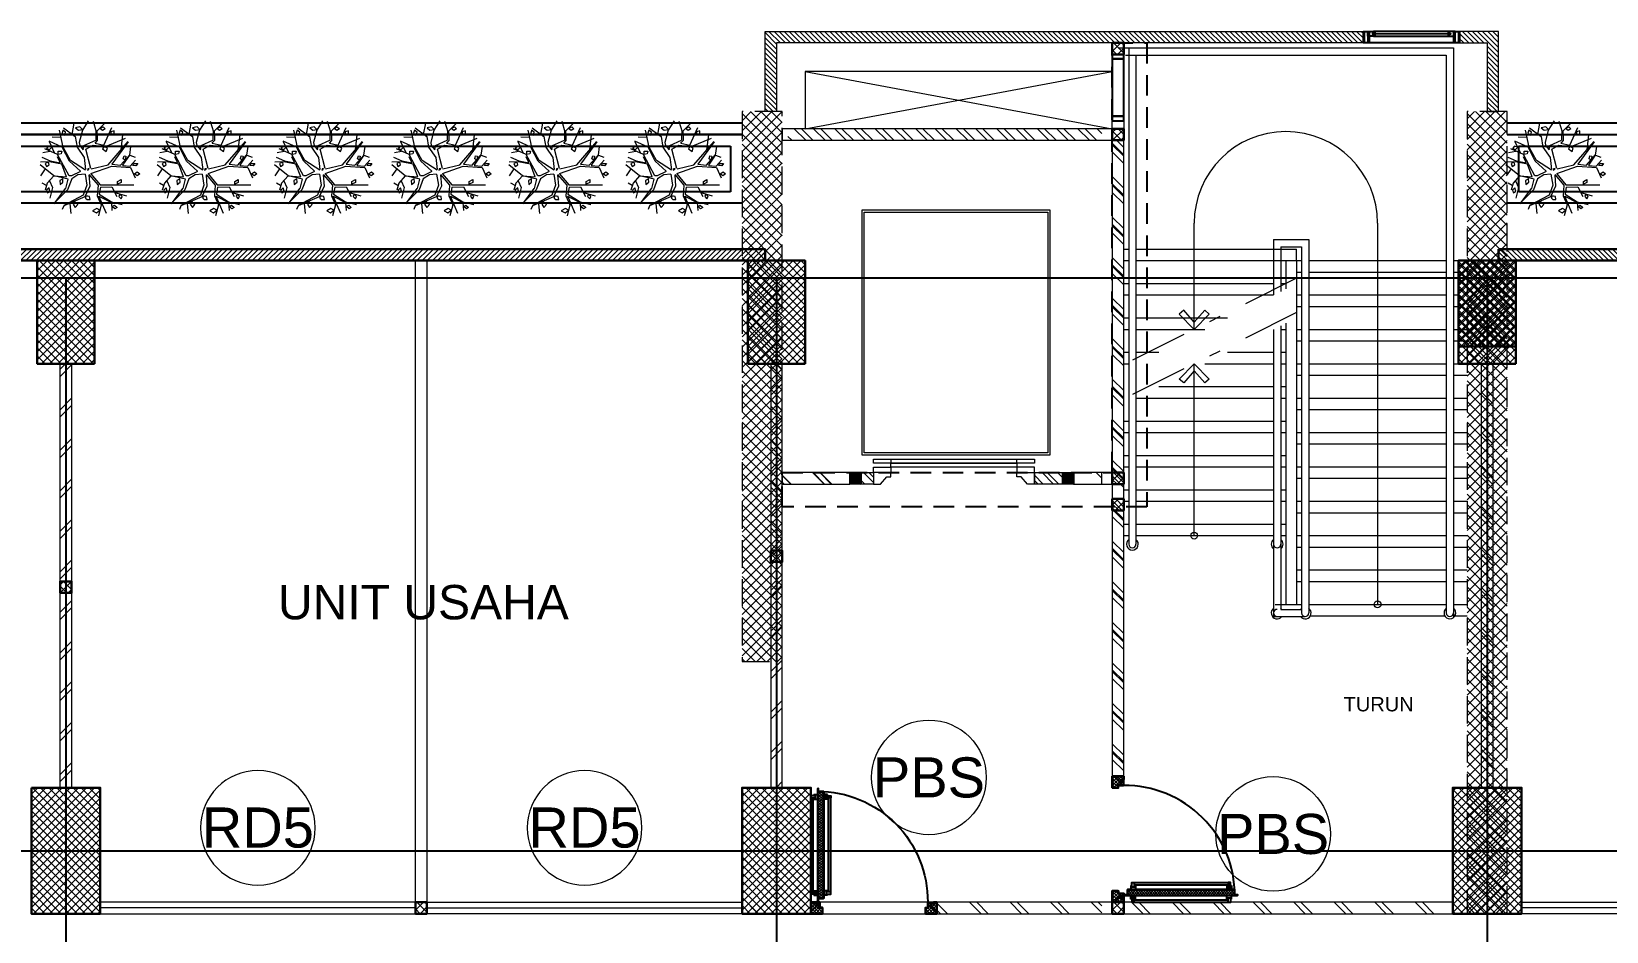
# Model space of a CAD drawing. Header units: millimetres. Extents: x -108 to 357, y -17 to 192.
# Drawn here: x 176.67 to 190.42, y 50.79 to 58.65 of the extents above; entities that cross this region are included whole.
import ezdxf
from ezdxf.enums import TextEntityAlignment as Align

# ---------------------------------------------------------------- set-up
doc = ezdxf.new("R2010")
doc.units = ezdxf.units.MM
doc.linetypes.add('ACAD_ISO02W100', pattern=[15, 12, -3])
doc.linetypes.add('DASHDOT', pattern=[1, 0.5, -0.25, 0, -0.25])
doc.layers.get('defpoints').update_dxf_attribs({"color": 1})
for name, color, linetype, lineweight in [('ars', 11, 'Continuous', 0), ('ars @ 1', 11, 'Continuous', 0), ('ARSIR', 31, 'Continuous', 5), ('ARSIR @ 1', 31, 'Continuous', 5), ('ARSIR KOLOM @ 1', 8, 'Continuous', 13), ('DINDING', 71, 'Continuous', 20), ('KACA', 151, 'Continuous', 5), ('KOL', 1, 'Continuous', 30), ('KOLOM', 4, 'Continuous', 9), ('lan', 7, 'Continuous', 15), ('LIFT', 15, 'Continuous', 15), ('NOT', 7, 'Continuous', 20), ('POHON', 62, 'Continuous', 5), ('Stair', 7, 'Continuous', 15), ('tem', 5, 'Continuous', 20)]:
    doc.layers.add(name, color=color, linetype=linetype, lineweight=lineweight)
doc.layers.add('as', color=1, linetype='Continuous', plot=False)
for name, color, linetype in [('HID', 1, 'Continuous'), ('Kusen', 30, 'Continuous'), ('STL', 6, 'Continuous')]:
    doc.layers.add(name, color=color, linetype=linetype)
doc.styles.add('ATTR', font='romans.shx', dxfattribs={"width": 0.8, "height": 0.56})
doc.styles.add('RM25', font='arial.ttf')
doc.styles.add('S', font='simplex', dxfattribs={"width": 0.75})
doc.styles.get("Standard").update_dxf_attribs({"font": 'arial.ttf'})
pattern_1 = [(45, (0.09994, 0.1431), (-0.1767767, 0.1767767), []), (45, (0.16244, 0.1431), (-0.1767767, 0.1767767), [])]
pattern_2 = [(135, (-1551.5438, -399.66545), (0.176776695, 0.176776695), []), (135, (-1551.6063, -399.66545), (0.176776695, 0.176776695), [])]
pattern_3 = [(225, (1.1, 1e-06), (-0.014142, 0.014142), []), (135, (1.1, 1e-06), (0.014142, 0.014142), [])]
pattern_4 = [(315, (-2e-13, 1e-06), (0.014142, 0.014142), []), (45, (-2e-13, 1e-06), (-0.014142, 0.014142), [])]
pattern_5 = [(135, (-1551.5438, -400.98546), (0.176776695, 0.176776695), []), (135, (-1551.6063, -400.98546), (0.176776695, 0.176776695), [])]
pattern_6 = [(315, (31.11715, 0.26773), (-0.022097087, -0.022097087), [])]

# ---------------------------------------------------------------- blocks, each defined once
blk = doc.blocks.new('NAV')
blk.add_circle((0, -0.4), 0.4)
at = {"style": 'S', "width": 0.75, "flags": 4}
blk.add_attdef('AV', text='', height=0.3, dxfattribs=at).set_placement((0, -0.4), align=Align.MIDDLE)
blk = doc.blocks.new('K 10.10')
at = {"layer": 'ars'}
h = blk.add_hatch(dxfattribs=at)
h.set_pattern_fill('_USER', color=256, scale=0.05, angle=45, double=1, pattern_type=0)
h.set_pattern_definition([(45, (0, 0), (-0.035355339, 0.035355339), []), (135, (0, 0), (-0.035355339, -0.035355339), [])])
h.paths.add_polyline_path([(1560.538, 1380.407), (1560.638, 1380.407), (1560.638, 1380.507), (1560.538, 1380.507)])
at = {"layer": 'KOL'}
blk.add_lwpolyline([(1560.538, 1380.407), (1560.638, 1380.407), (1560.638, 1380.507), (1560.538, 1380.507)], close=True, dxfattribs=at)
blk = doc.blocks.new('k1')
at = {"layer": 'ars'}
h = blk.add_hatch(dxfattribs=at)
h.set_pattern_fill('_USER', color=256, scale=0.05, angle=45, double=1, pattern_type=0)
h.set_pattern_definition([(45, (0, -5), (-0.03535534, 0.03535534), []), (135, (0, -5), (-0.03535534, -0.03535534), [])])
h.paths.add_polyline_path([(-0.3, -0.55), (0.3, -0.55), (0.3, 0.55), (-0.3, 0.55)])
at = {"layer": 'KOL'}
blk.add_lwpolyline([(-0.3, -0.55), (0.3, -0.55), (0.3, 0.55), (-0.3, 0.55)], close=True, dxfattribs=at)
blk = doc.blocks.new('k3')
at = {"layer": 'ars'}
h = blk.add_hatch(dxfattribs=at)
h.set_pattern_fill('_USER', color=256, scale=0.05, angle=45, double=1, pattern_type=0)
h.set_pattern_definition([(45, (0, -5.05), (-0.03535534, 0.03535534), []), (135, (0, -5.05), (-0.03535534, -0.03535534), [])])
h.paths.add_polyline_path([(-0.25, -0.45), (0.25, -0.45), (0.25, 0.45), (-0.25, 0.45)])
at = {"layer": 'KOL'}
blk.add_lwpolyline([(-0.25, -0.45), (0.25, -0.45), (0.25, 0.45), (-0.25, 0.45)], close=True, dxfattribs=at)
blk = doc.blocks.new('bola-3')
at = {"layer": 'POHON'}
for p, q in [((-0.045, 2.245), (-0.318, 1.803)), ((0.177, 2.226), (0.328, 1.732)), ((-1.308, 1.468), (-1.721, 1.485)), ((-1.212, 1.009), (-1.377, 1.803)), ((-1.198, 1.908), (-0.648, 1.503)), ((-0.799, 1.609), (-0.703, 2.138)), ((-0.648, 1.503), (-0.566, 1.009)), ((-0.318, 1.803), (-0.469, 1.238)), ((0.315, 1.344), (0.328, 1.767)), ((0.356, 1.785), (0.37, 1.327)), ((0.387, 1.789), (0.731, 2.125)), ((0.686, 1.115), (1.057, 1.926)), ((1.553, 1.591), (1.47, 0.886)), ((-1.831, 0.815), (-2.161, 0.745)), ((-1.473, 0.674), (-2.065, 0.939)), ((-1.253, 1.009), (-1.872, 1.291)), ((-1.872, 1.274), (-1.625, 0.762)), ((-0.923, 0.357), (-1.253, 1.009)), ((-0.868, 0.392), (-1.212, 1.009)), ((-0.566, 1.009), (-0.236, 0.533)), ((-0.469, 1.238), (-0.442, 1.097)), ((-0.442, 1.097), (-0.277, 0.886)), ((-0.277, 0.886), (-0.249, 1.097)), ((-0.249, 1.097), (0.301, 1.344)), ((-0.153, 0.921), (0.177, 1.115)), ((0.081, 0.022), (-0.153, 0.921)), ((0.177, 1.115), (0.755, 1.044)), ((0.37, 1.327), (0.26, 1.203)), ((0.273, 1.203), (0.686, 1.115)), ((0.755, 1.044), (1.69, 1.432)), ((0.879, 0.198), (1.814, 1.274)), ((1.814, 1.256), (1.057, 0.216)), ((1.883, 0.639), (1.938, 1.044)), ((-1.652, -0.313), (-2.285, 0.198)), ((-1.845, 0.339), (-2.271, 0.322)), ((-2.051, 0.004), (-2.271, -0.313)), ((-2.202, 0.551), (-1.817, 0.374)), ((-1.281, 0.216), (-1.845, 0.339)), ((-1.817, 0.374), (-1.35, 0.286)), ((-0.937, -0.313), (-1.473, 0.674)), ((-1.363, 0.339), (-1.473, 0.568)), ((-1.35, 0.286), (-1.363, 0.339)), ((-1.061, -0.366), (-1.281, 0.216)), ((-0.414, -0.102), (-0.923, 0.357)), ((-0.167, -0.049), (-0.868, 0.392)), ((-0.236, 0.533), (-0.167, -0.031)), ((0.081, -0.207), (1.044, 0.128)), ((0.095, 0.004), (0.879, 0.198)), ((1.044, 0.128), (1.924, 0.075)), ((1.057, 0.216), (1.456, 0.18)), ((1.456, 0.18), (1.869, 0.639)), ((1.869, 0.639), (1.553, 0.18)), ((1.553, 0.163), (1.91, 0.128)), ((1.883, 0.639), (2.13, 0.551)), ((1.91, 0.128), (2.158, 0.41)), ((1.924, 0.075), (2.144, -0.419)), ((-1.996, -0.772), (-2.189, -0.666)), ((-1.955, -0.666), (-2.051, -0.983)), ((-1.652, -0.313), (-1.955, -0.666)), ((-1.845, -0.56), (-1.707, -0.86)), ((-0.978, -0.472), (-1.652, -0.313)), ((-1.639, -0.313), (-1.061, -0.366)), ((-1.088, -0.913), (-0.978, -0.472)), ((-0.813, -0.454), (-1.006, -0.966)), ((-0.827, -0.313), (-0.937, -0.313)), ((-0.414, -0.119), (-0.827, -0.313)), ((-0.524, -0.278), (-0.813, -0.454)), ((-0.194, -0.243), (-0.524, -0.278)), ((-0.194, -0.243), (-0.112, -0.754)), ((-0.015, -0.26), (0.411, -0.754)), ((-0.015, -0.278), (0.026, -0.807)), ((0.081, -0.225), (0.507, -0.736)), ((-1.707, -0.86), (-1.831, -1.354)), ((-1.625, -1.618), (-1.102, -0.913)), ((-1.006, -0.966), (-1.625, -1.6)), ((-0.277, -1.213), (-1.185, -1.706)), ((-0.208, -1.301), (-1.185, -1.724)), ((-0.112, -0.754), (-0.277, -1.213)), ((0.026, -0.807), (-0.208, -1.301)), ((0.411, -0.754), (0.37, -1.248)), ((0.37, -1.248), (0.562, -1.671)), ((0.438, -1.248), (0.782, -2.059)), ((0.452, -1.265), (1.03, -1.565)), ((0.521, -0.842), (0.466, -1.177)), ((0.466, -1.177), (1.03, -1.53)), ((0.507, -0.736), (2.075, -0.736)), ((0.521, -0.842), (1.057, -0.825)), ((1.057, -0.825), (1.291, -1.283)), ((1.195, -1.089), (1.731, -1.248)), ((-1.185, -1.724), (-1.253, -1.883)), ((-0.896, -1.618), (-0.854, -2.077)), ((0.562, -1.671), (0.425, -2.182)), ((1.03, -1.53), (1.539, -1.653)), ((1.03, -1.565), (1.057, -1.936))]:
    blk.add_line(p, q, dxfattribs=at)
for points in [[(-1.226, 1.803), (-1.267, 1.662), (-1.143, 1.573), (-1.102, 1.715)], [(-0.435, 1.966), (-0.641, 1.913), (-0.504, 1.807), (-0.311, 1.842)], [(0.49, 1.882), (0.641, 1.953), (0.738, 1.864), (0.614, 1.794)], [(1.155, 1.778), (1.001, 1.734), (1.001, 1.602), (1.155, 1.624)], [(-1.735, 1.009), (-1.886, 1.062), (-1.982, 0.956), (-1.845, 0.903)], [(-1.441, 0.676), (-1.441, 0.831), (-1.269, 0.831), (-1.303, 0.698)], [(0.691, 1.051), (0.622, 0.941), (0.794, 0.809), (0.846, 0.963)], [(-1.9, 0.322), (-2.051, 0.251), (-1.996, 0.11), (-1.872, 0.198)], [(-0.002, 0.022), (-0.07, 0.004), (-0.084, -0.049), (-0.029, -0.031)], [(1.671, 0.412), (1.585, 0.478), (1.62, 0.61), (1.706, 0.588)], [(2.034, 0.163), (2.075, 0.251), (2.254, 0.251), (2.171, 0.145)], [(-1.236, -0.454), (-1.374, -0.543), (-1.36, -0.719), (-1.222, -0.613)], [(1.319, -0.706), (1.319, -0.582), (1.484, -0.494), (1.484, -0.635)], [(2.099, -0.225), (2.237, -0.137), (2.347, -0.225), (2.223, -0.313)], [(-1.872, -0.878), (-1.982, -0.983), (-1.941, -1.107), (-1.831, -1.036)], [(-0.167, -1.261), (-0.167, -1.367), (-0.098, -1.42), (0.04, -1.42), (0.012, -1.279), (-0.07, -1.261)], [(1.43, -1.175), (1.379, -1.285), (1.482, -1.396), (1.534, -1.285)], [(-0.667, -1.528), (-0.753, -1.638), (-0.65, -1.792), (-0.53, -1.66)], [(0.485, -1.924), (0.347, -1.836), (0.158, -1.947), (0.33, -2.035)], [(1.069, -1.748), (1.173, -1.682), (1.293, -1.792), (1.19, -1.858)]]:
    blk.add_lwpolyline(points, close=True, dxfattribs=at)
at = {"layer": 'POHON', "style": 'ATTR', "width": 0.8, "flags": 9}
blk.add_attdef('ESTCODE', (-0.07, 0.004), '', height=0.00000926, dxfattribs=at)
blk = doc.blocks.new('T. J2')
at = {"layer": 'KACA', "color": 141}
blk.add_lwpolyline([(-0.379, 0.077), (0.291, 0.077), (0.291, 0.082), (-0.379, 0.082)], close=True, dxfattribs=at)
at = {"layer": 'Kusen'}
for p, q in [((-0.419, 0), (0.331, 0)), ((-0.369, 0.1), (0.281, 0.1)), ((0.281, 0.06), (-0.369, 0.06))]:
    blk.add_line(p, q, dxfattribs=at)
for points in [[(-0.459, 0), (-0.419, 0), (-0.419, 0.1), (-0.459, 0.1)], [(0.331, 0), (0.371, 0), (0.371, 0.1), (0.331, 0.1)]]:
    blk.add_lwpolyline(points, close=True, dxfattribs=at)
for points in [[(-0.369, 0.077), (-0.369, 0.06), (-0.419, 0.06), (-0.419, 0.1), (-0.369, 0.1), (-0.369, 0.082), (-0.379, 0.082), (-0.379, 0.077), (-0.369, 0.077)], [(0.281, 0.077), (0.281, 0.06), (0.331, 0.06), (0.331, 0.1), (0.281, 0.1), (0.281, 0.082), (0.291, 0.082), (0.291, 0.077), (0.281, 0.077)]]:
    blk.add_lwpolyline(points, dxfattribs=at)
blk = doc.blocks.new('P.SHAFT')
for points in [[(-0.05, 0.54), (-0.05, 0.58), (0.05, 0.58), (0.05, 0.54)], [(-0.05, 0.04), (-0.05, 0.54), (0.05, 0.54), (0.05, 0.04)], [(-0.05, 0), (-0.05, 0.04), (0.05, 0.04), (0.05, 0)]]:
    blk.add_lwpolyline(points, close=True)
blk = doc.blocks.new('KLOPRAK-10')
at = {"layer": 'ARSIR KOLOM @ 1'}
blk.add_hatch(color=256, dxfattribs=at).paths.add_polyline_path([(390.015, -20.575), (390.115, -20.575), (390.115, -20.475), (390.015, -20.475)])
at = {"layer": 'as'}
blk.add_line((390.115, -20.475), (390.015, -20.575), dxfattribs=at)
blk.add_lwpolyline([(390.015, -20.475), (390.115, -20.575)], dxfattribs=at)
at = {"layer": 'KOLOM'}
blk.add_lwpolyline([(390.015, -20.575), (390.115, -20.575), (390.115, -20.475), (390.015, -20.475)], close=True, dxfattribs=at)
blk = doc.blocks.new('D-P90')
at = {"layer": 'ars'}
h = blk.add_hatch(dxfattribs=at)
h.set_pattern_fill('ANSI37', color=256, scale=0.005, angle=-90, style=0)
h.set_pattern_definition([(45, (-1350.94906, -1248.591899), (0.01122532015, -0.01122532015), []), (315, (-1350.94906, -1248.591899), (-0.01122532015, -0.01122532015), [])])
h.paths.add_polyline_path([(0.009, -0.183, -0.414214), (0.01, -0.184), (0.01, -1.116, -0.414214), (0.009, -1.117), (-0.034, -1.117, 0.414214), (-0.037, -1.12), (-0.037, -1.142, -1), (-0.038, -1.142), (-0.038, -0.158, -1), (-0.037, -0.158), (-0.037, -0.181, 0.414214), (-0.034, -0.183)])
at = {"layer": 'as'}
for p, q in [((-0.04, -0.158), (-0.046, -0.158)), ((-0.042, -0.161), (-0.042, -0.155))]:
    blk.add_line(p, q, dxfattribs=at)
at = {"layer": 'HID'}
for p, q in [((-0.044, -0.125), (-0.092, -0.077)), ((-0.042, -0.123), (-0.091, -0.075)), ((-0.066, -0.147), (-0.023, -0.104)), ((-0.063, -0.147), (-0.023, -0.107)), ((0.966, -0.147), (0.923, -0.104)), ((0.963, -0.147), (0.923, -0.107)), ((0.942, -0.123), (0.991, -0.075)), ((0.944, -0.125), (0.992, -0.077))]:
    blk.add_line(p, q, dxfattribs=at)
for points in [[(-0.044, -0.125), (-0.044, -0.125), (-0.042, -0.123), (-0.042, -0.123)], [(0.944, -0.125), (0.944, -0.125), (0.942, -0.123), (0.942, -0.123)]]:
    blk.add_lwpolyline(points, dxfattribs=at)
at = {"layer": 'KOL'}
blk.add_line((0.97, -0.13), (0.97, -0.15), dxfattribs=at)
at = {"layer": 'Kusen', "ltscale": 2}
for p, q in [((-0.099, -0.221), (-0.099, -1.06)), ((-0.079, -0.241), (-0.079, -1.06)), ((-0.074, -0.211), (-0.04, -0.211)), ((-0.074, -0.221), (-0.074, -0.211)), ((-0.074, -0.251), (-0.074, -0.241)), ((-0.074, -0.251), (-0.04, -0.251)), ((-0.061, -0.251), (-0.061, -0.211)), ((-0.04, -0.251), (-0.04, -0.211)), ((0.046, -0.211), (0.012, -0.211)), ((0.012, -0.251), (0.012, -0.211)), ((0.046, -0.251), (0.012, -0.251)), ((0.033, -0.251), (0.033, -0.211)), ((0.046, -0.221), (0.046, -0.211)), ((0.046, -0.251), (0.046, -0.241)), ((0.053, -0.241), (0.053, -1.06)), ((0.073, -0.221), (0.073, -1.06)), ((-0.074, -1.05), (-0.04, -1.05)), ((-0.074, -1.05), (-0.074, -1.06)), ((-0.074, -1.08), (-0.074, -1.09)), ((-0.074, -1.09), (-0.04, -1.09)), ((-0.061, -1.05), (-0.061, -1.09)), ((-0.04, -1.05), (-0.04, -1.09)), ((0.046, -1.05), (0.012, -1.05)), ((0.012, -1.05), (0.012, -1.09)), ((0.046, -1.09), (0.012, -1.09)), ((0.033, -1.05), (0.033, -1.09)), ((0.046, -1.05), (0.046, -1.06)), ((0.046, -1.08), (0.046, -1.09))]:
    blk.add_line(p, q, dxfattribs=at)
at = {"layer": 'Kusen'}
for p, q in [((-0.042, -0.155), (-0.038, -0.156)), ((-0.042, -0.157), (-0.038, -0.158))]:
    blk.add_line(p, q, dxfattribs=at)
at = {"layer": 'Kusen', "ltscale": 2}
for points in [[(-0.099, -0.241), (-0.061, -0.241), (-0.061, -0.221), (-0.099, -0.221), (-0.099, -0.241)], [(0.073, -0.241), (0.033, -0.241), (0.033, -0.221), (0.073, -0.221), (0.073, -0.241)], [(-0.101, -1.06), (-0.061, -1.06), (-0.061, -1.08), (-0.101, -1.08), (-0.101, -1.06)], [(0.073, -1.06), (0.033, -1.06), (0.033, -1.08), (0.073, -1.08), (0.073, -1.06)]]:
    blk.add_lwpolyline(points, dxfattribs=at)
at = {"layer": 'Kusen'}
blk.add_circle((-0.042, -0.158), 0.001, dxfattribs=at)
for radius, start, end in [(0.0025, 75.7804, 11.3851), (0.961, 270, 0.4597)]:
    blk.add_arc((-0.042, -0.158), radius, start, end, dxfattribs=at)
at = {"layer": 'STL'}
for p, q in [((-0.038, -0.158), (-0.038, -1.142)), ((-0.037, -0.181), (-0.037, -0.158)), ((-0.034, -0.183), (0.009, -0.183)), ((0.01, -0.184), (0.01, -1.116)), ((-0.037, -1.12), (-0.037, -1.142)), ((-0.034, -1.117), (0.009, -1.117))]:
    blk.add_line(p, q, dxfattribs=at)
for points in [[(0, -0.1), (0, -0.103), (-0.019, -0.103, 0.414214), (-0.02, -0.105), (-0.02, -0.148, -0.414214), (-0.022, -0.15), (-0.068, -0.15, -0.414214), (-0.07, -0.148), (-0.07, -0.13), (-0.067, -0.13), (-0.067, -0.146, 0.414214), (-0.065, -0.147), (-0.024, -0.147, 0.414214), (-0.023, -0.146), (-0.023, -0.102, -0.414214), (-0.021, -0.1)], [(0.9, -0.1), (0.9, -0.103), (0.919, -0.103, -0.414214), (0.92, -0.105), (0.92, -0.148, 0.414214), (0.922, -0.15), (0.968, -0.15, 0.414214), (0.97, -0.148), (0.97, -0.13), (0.967, -0.13), (0.967, -0.146, -0.414214), (0.966, -0.147), (0.925, -0.147, -0.414214), (0.923, -0.146), (0.923, -0.102, 0.414214), (0.921, -0.1)]]:
    blk.add_lwpolyline(points, format="xyb", close=True, dxfattribs=at)
blk.add_lwpolyline([(0.009, -0.182), (-0.034, -0.182, -0.414214), (-0.035, -0.181), (-0.035, -0.158, 1), (-0.04, -0.158), (-0.04, -1.142, 1), (-0.035, -1.142), (-0.035, -1.12, -0.414214), (-0.034, -1.119), (0.009, -1.119, 0.414214), (0.012, -1.116), (0.012, -0.184)], format="xyb", dxfattribs=at)
for centre, radius, start, end in [((-0.038, -0.158), 0.00075, 0, 180), ((-0.034, -0.181), 0.0025, 180, 270), ((0.009, -0.184), 0.0025, 360, 90), ((0.009, -0.184), 0.001, 360, 90), ((-0.038, -1.142), 0.00075, 180, 0), ((-0.034, -1.12), 0.0025, 90, 180), ((0.009, -1.116), 0.001, 270, 0)]:
    blk.add_arc(centre, radius, start, end, dxfattribs=at)
blk = doc.blocks.new('PINTU DARURAT')
at = {"layer": 'ARSIR'}
h = blk.add_hatch(dxfattribs=at)
h.set_pattern_fill('_USER', color=256, scale=0.02, angle=315, style=0, double=1, pattern_type=0)
h.set_pattern_definition(pattern_4)
edge = h.paths.add_edge_path()
edge.add_line((0, 0), (0.1, 0))
edge.add_line((0.1, 0), (0.1, 0.05))
edge.add_line((0.1, 0.05), (0.077, 0.05))
edge.add_line((0.077, 0.05), (0.077, 0.096))
edge.add_arc((0.076, 0.096), 0.0015, 360, 450)
edge.add_line((0.075, 0.097), (0.035, 0.097))
edge.add_arc((0.035, 0.096), 0.0015, 90, 180)
edge.add_line((0.033, 0.096), (0.033, 0.08))
edge.add_line((0.033, 0.08), (0.03, 0.08))
edge.add_line((0.03, 0.08), (0.03, 0.1))
edge.add_line((0.03, 0.1), (0, 0.1))
edge.add_line((0, 0.1), (0, 0))
h = blk.add_hatch(dxfattribs=at)
h.set_pattern_fill('_USER', color=256, scale=0.02, angle=315, style=0, double=1, pattern_type=0)
h.set_pattern_definition(pattern_4)
edge = h.paths.add_edge_path()
edge.add_line((0, 0), (0.1, 0))
edge.add_line((0.1, 0), (0.1, 0.05))
edge.add_line((0.1, 0.05), (0.077, 0.05))
edge.add_line((0.077, 0.05), (0.077, 0.096))
edge.add_arc((0.076, 0.096), 0.0015, 360, 450)
edge.add_line((0.075, 0.097), (0.035, 0.097))
edge.add_arc((0.035, 0.096), 0.0015, 90, 180)
edge.add_line((0.033, 0.096), (0.033, 0.08))
edge.add_line((0.033, 0.08), (0.03, 0.08))
edge.add_line((0.03, 0.08), (0.03, 0.1))
edge.add_line((0.03, 0.1), (0, 0.1))
edge.add_line((0, 0.1), (0, 0))
h = blk.add_hatch(dxfattribs=at)
h.set_pattern_fill('_USER', color=256, scale=0.02, angle=315, style=0, double=1, pattern_type=0)
h.set_pattern_definition(pattern_3)
edge = h.paths.add_edge_path()
edge.add_line((1.1, 0), (1, 0))
edge.add_line((1, 0), (1, 0.05))
edge.add_line((1, 0.05), (1.023, 0.05))
edge.add_line((1.023, 0.05), (1.023, 0.096))
edge.add_arc((1.024, 0.096), 0.0015, -630, -540, ccw=False)
edge.add_line((1.024, 0.097), (1.065, 0.097))
edge.add_arc((1.065, 0.096), 0.0015, -360, -270, ccw=False)
edge.add_line((1.067, 0.096), (1.067, 0.08))
edge.add_line((1.067, 0.08), (1.07, 0.08))
edge.add_line((1.07, 0.08), (1.07, 0.1))
edge.add_line((1.07, 0.1), (1.1, 0.1))
edge.add_line((1.1, 0.1), (1.1, 0))
h = blk.add_hatch(dxfattribs=at)
h.set_pattern_fill('_USER', color=256, scale=0.02, angle=315, style=0, double=1, pattern_type=0)
h.set_pattern_definition(pattern_3)
edge = h.paths.add_edge_path()
edge.add_line((1.1, 0), (1, 0))
edge.add_line((1, 0), (1, 0.05))
edge.add_line((1, 0.05), (1.023, 0.05))
edge.add_line((1.023, 0.05), (1.023, 0.096))
edge.add_arc((1.024, 0.096), 0.0015, -630, -540, ccw=False)
edge.add_line((1.024, 0.097), (1.065, 0.097))
edge.add_arc((1.065, 0.096), 0.0015, -360, -270, ccw=False)
edge.add_line((1.067, 0.096), (1.067, 0.08))
edge.add_line((1.067, 0.08), (1.07, 0.08))
edge.add_line((1.07, 0.08), (1.07, 0.1))
edge.add_line((1.07, 0.1), (1.1, 0.1))
edge.add_line((1.1, 0.1), (1.1, 0))
at = {"layer": 'KOL'}
blk.add_line((1.1, 0.1), (1.1, 0), dxfattribs=at)
blk.add_line((1.1, 0.1), (1.1, 0), dxfattribs=at)
blk.add_line((1.1, 0.1), (1.1, 0), dxfattribs=at)
blk.add_line((1.1, 0.1), (1.1, 0), dxfattribs=at)
for points in [[(0, 0), (0.1, 0), (0.1, 0.05), (0.077, 0.05), (0.077, 0.096, 0.414214), (0.075, 0.097), (0.035, 0.097, 0.414214), (0.033, 0.096), (0.033, 0.08), (0.03, 0.08), (0.03, 0.1), (0, 0.1)], [(0, 0), (0.1, 0), (0.1, 0.05), (0.077, 0.05), (0.077, 0.096, 0.414214), (0.075, 0.097), (0.035, 0.097, 0.414214), (0.033, 0.096), (0.033, 0.08), (0.03, 0.08), (0.03, 0.1), (0, 0.1)], [(1.1, 0), (1, 0), (1, 0.05), (1.023, 0.05), (1.023, 0.096, -0.414214), (1.024, 0.097), (1.065, 0.097, -0.414214), (1.067, 0.096), (1.067, 0.08), (1.07, 0.08), (1.07, 0.1), (1.1, 0.1)], [(1.1, 0), (1, 0), (1, 0.05), (1.023, 0.05), (1.023, 0.096, -0.414214), (1.024, 0.097), (1.065, 0.097, -0.414214), (1.067, 0.096), (1.067, 0.08), (1.07, 0.08), (1.07, 0.1), (1.1, 0.1)]]:
    blk.add_lwpolyline(points, format="xyb", close=True, dxfattribs=at)
at = {"layer": 'Kusen', "xscale": -1, "rotation": 180}
blk.add_blockref('D-P90', (0.1, -0.05), dxfattribs=at)
blk = doc.blocks.new("k3'")
at = {"layer": 'ars'}
h = blk.add_hatch(dxfattribs=at)
h.set_pattern_fill('_USER', color=256, scale=0.05, angle=45, double=1, pattern_type=0)
h.set_pattern_definition([(45, (0, -4.975), (-0.03535534, 0.03535534), []), (135, (0, -4.975), (-0.03535534, -0.03535534), [])])
h.paths.add_polyline_path([(-0.25, -0.375), (0.25, -0.375), (0.25, 0.375), (-0.25, 0.375)])
at = {"layer": 'KOL'}
blk.add_lwpolyline([(-0.25, -0.375), (0.25, -0.375), (0.25, 0.375), (-0.25, 0.375)], close=True, dxfattribs=at)
blk = doc.blocks.new('A-2')
at = {"layer": 'ars'}
h = blk.add_hatch(dxfattribs=at)
h.set_pattern_fill('ANSI31', color=256, scale=0.25, style=0)
h.set_pattern_definition([(315, (25.067153, 0.26773), (-0.022097087, -0.022097087), [])])
h.paths.add_polyline_path([(25.167, 58.568), (25.067, 58.568), (25.067, 59.268), (30.287, 59.268), (30.287, 59.168), (25.167, 59.168)])
h = blk.add_hatch(dxfattribs=at)
h.set_pattern_fill('ANSI31', color=256, scale=0.25, style=0)
h.set_pattern_definition(pattern_6)
h.paths.add_polyline_path([(31.467, 58.568), (31.367, 58.568), (31.367, 59.168), (31.117, 59.168), (31.117, 59.268), (31.467, 59.268)])
h = blk.add_hatch(dxfattribs=at)
h.set_pattern_fill('ANSI31', color=256, scale=0.25, style=0)
h.set_pattern_definition(pattern_6)
edge = h.paths.add_edge_path()
edge.add_line((31.467, 58.568), (31.467, 59.268))
edge.add_line((31.467, 59.268), (31.117, 59.268))
edge.add_line((31.117, 59.268), (31.117, 59.168))
edge.add_line((31.117, 59.168), (31.367, 59.168))
edge.add_line((31.367, 59.168), (31.367, 58.568))
edge.add_line((31.367, 58.568), (31.467, 58.568))
h = blk.add_hatch(dxfattribs=at)
h.set_pattern_fill('ANSI37', color=256, scale=0.02, style=0)
h.set_pattern_definition([(135, (25.16715, 51.56773), (0.0449013, 0.0449013), []), (45, (25.16715, 51.56773), (0.0449013, -0.0449013), [])])
h.paths.add_polyline_path([(25.217, 53.768), (24.867, 53.768), (24.867, 58.568), (25.217, 58.568)])
h = blk.add_hatch(dxfattribs=at)
h.set_pattern_fill('ANSI37', color=256, scale=0.02, style=0)
h.set_pattern_definition([(135, (-237.024755, -138.62618), (0.044901281, 0.044901281), []), (45, (-237.024755, -138.62618), (0.044901281, -0.044901281), [])])
h.paths.add_polyline_path([(31.192, 51.568), (31.542, 51.568), (31.542, 58.568), (31.192, 58.568)])
h = blk.add_hatch(dxfattribs=at)
h.set_pattern_fill('ANSI31', color=256, scale=0.01, angle=180, style=0)
h.set_pattern_definition([(225, (0.099944, 0.143103), (0.02245064, -0.02245064), [])])
h.paths.add_polyline_path([(25.067, 57.268), (-24.333, 57.268), (-24.333, 57.368), (25.067, 57.368)])
h = blk.add_hatch(dxfattribs=at)
h.set_pattern_fill('ANSI31', color=256, scale=0.25, angle=180, style=0)
h.set_pattern_definition([(315, (37.91715, 51.56774), (-0.02209709, -0.02209709), [])])
h.paths.add_polyline_path([(31.467, 57.368), (37.817, 57.368), (37.917, 57.368), (37.917, 51.568), (37.817, 51.568), (37.817, 57.268), (31.467, 57.268)])
h = blk.add_hatch(dxfattribs=at)
h.set_pattern_fill('TEMBOK', color=256, scale=0.25)
h.set_pattern_definition([(135, (25.16715, -0.15227), (0.1767767, 0.1767767), []), (135, (25.10465, -0.15227), (0.1767767, 0.1767767), [])])
h.paths.add_polyline_path([(25.117, 54.738), (25.217, 54.738), (25.217, 56.518), (25.117, 56.518)])
h = blk.add_hatch(dxfattribs=at)
h.set_pattern_fill('TEMBOK', color=256, scale=0.25)
h.set_pattern_definition(pattern_1)
h.paths.add_polyline_path([(18.917, 56.368), (19.017, 56.368), (19.017, 54.468), (18.917, 54.468)])
h = blk.add_hatch(dxfattribs=at)
h.set_pattern_fill('TEMBOK', color=256, scale=0.25)
h.set_pattern_definition([(135, (30.95573, 1.62773), (0.1767767, 0.1767767), []), (135, (30.89323, 1.62773), (0.1767767, 0.1767767), [])])
h.paths.add_polyline_path([(25.806, 55.318), (25.217, 55.318), (25.217, 55.418), (25.806, 55.418)])
h = blk.add_hatch(dxfattribs=at)
h.set_pattern_fill('TEMBOK', color=256, scale=0.25)
h.set_pattern_definition(pattern_1)
h.paths.add_polyline_path([(18.917, 54.368), (19.017, 54.368), (19.017, 52.668), (18.917, 52.668)])
at = {"layer": 'ars @ 1'}
h = blk.add_hatch(dxfattribs=at)
h.set_pattern_fill('TEMBOK', color=256, scale=0.25)
h.set_pattern_definition([(135, (0.63436, 0.8431), (0.1767767, 0.1767767), []), (135, (0.57186, 0.8431), (0.1767767, 0.1767767), [])])
h.paths.add_polyline_path([(25.267, 58.418), (25.267, 58.318), (28.005, 58.318), (28.005, 58.418)])
h = blk.add_hatch(dxfattribs=at)
h.set_pattern_fill('TEMBOK', color=256, scale=0.25)
h.set_pattern_definition([(135, (-1.63285, 57.37273), (0.1767767, 0.1767767), []), (135, (-1.69535, 57.37273), (0.1767767, 0.1767767), [])])
h.paths.add_polyline_path([(25.267, 58.418), (25.267, 58.318), (28.005, 58.318), (28.005, 58.418)])
h = blk.add_hatch(dxfattribs=at)
h.set_pattern_fill('TEMBOK', color=256, scale=0.25)
h.set_pattern_definition([(135, (0.72653, 0.1431), (0.1767767, 0.1767767), []), (135, (0.66403, 0.1431), (0.1767767, 0.1767767), [])])
h.paths.add_polyline_path([(28.097, 52.768), (28.197, 52.768), (28.197, 58.318), (28.097, 58.318)])
h = blk.add_hatch(dxfattribs=at)
h.set_pattern_fill('TEMBOK', color=256, scale=0.25)
h.set_pattern_definition([(135, (-1551.45163, -400.98546), (0.176776695, 0.176776695), []), (135, (-1551.51413, -400.98546), (0.176776695, 0.176776695), [])])
h.paths.add_polyline_path([(28.097, 52.768), (28.197, 52.768), (28.197, 58.318), (28.097, 58.318)])
h = blk.add_hatch(dxfattribs=at)
h.set_pattern_fill('TEMBOK', color=256, scale=0.25)
h.set_pattern_definition(pattern_1)
h.paths.add_polyline_path([(25.117, 52.668), (25.217, 52.668), (25.217, 56.368), (25.117, 56.368)])
h = blk.add_hatch(dxfattribs=at)
h.set_pattern_fill('TEMBOK', color=256, scale=0.25)
h.set_pattern_definition([(315, (1552.48627, 451.61794), (-0.176776695, -0.176776695), []), (315, (1552.54877, 451.61794), (-0.176776695, -0.176776695), [])])
h.paths.add_polyline_path([(31.417, 52.668), (31.317, 52.668), (31.317, 56.368), (31.417, 56.368)])
h = blk.add_hatch(dxfattribs=at)
h.set_pattern_fill('TEMBOK', color=256, scale=0.25)
h.set_pattern_definition(pattern_2)
h.paths.add_polyline_path([(25.806, 55.318), (25.806, 55.418), (25.217, 55.418), (25.217, 55.318)])
h = blk.add_hatch(dxfattribs=at)
h.set_pattern_fill('TEMBOK', color=256, scale=0.25)
h.set_pattern_definition(pattern_2)
h.paths.add_polyline_path([(28.005, 55.318), (28.005, 55.418), (27.761, 55.418), (27.761, 55.318)])
h = blk.add_hatch(dxfattribs=at)
h.set_pattern_fill('TEMBOK', color=256, scale=0.25)
h.set_pattern_definition(pattern_5)
h.paths.add_polyline_path([(28.005, 51.568), (28.005, 51.668), (26.567, 51.668), (26.567, 51.568)])
h = blk.add_hatch(dxfattribs=at)
h.set_pattern_fill('TEMBOK', color=256, scale=0.25)
h.set_pattern_definition(pattern_5)
h.paths.add_polyline_path([(31.067, 51.568), (31.067, 51.668), (28.105, 51.668), (28.105, 51.568)])
at = {"layer": 'ARSIR @ 1'}
h = blk.add_hatch(dxfattribs=at)
h.set_pattern_fill('ANSI32', color=256, scale=0.01, style=0, double=1)
h.set_pattern_definition([(135, (29.17506, 55.31774), (-0.067352, -0.067352), []), (135, (29.17506, 55.36264), (-0.067352, -0.067352), [])])
h.paths.add_polyline_path([(26.012, 55.418), (26.012, 55.318), (25.906, 55.318), (25.906, 55.418)])
h = blk.add_hatch(dxfattribs=at)
h.set_pattern_fill('ANSI32', color=256, scale=0.01, style=0, double=1)
h.set_pattern_definition([(135, (29.17506, 55.31773), (-0.067352, -0.067352), []), (135, (29.17506, 55.36263), (-0.067352, -0.067352), [])])
h.paths.add_polyline_path([(26.012, 55.418), (26.012, 55.318), (25.906, 55.318), (25.906, 55.418)])
h = blk.add_hatch(dxfattribs=at)
h.set_pattern_fill('ANSI32', color=256, scale=0.01, style=0, double=1)
h.set_pattern_definition([(135, (30.86794, 55.31774), (-0.067352, -0.067352), []), (135, (30.86794, 55.36264), (-0.067352, -0.067352), [])])
h.paths.add_polyline_path([(27.661, 55.418), (27.661, 55.318), (27.418, 55.318), (27.418, 55.418)])
h = blk.add_hatch(dxfattribs=at)
h.set_pattern_fill('ANSI32', color=256, scale=0.01, style=0, double=1)
h.set_pattern_definition([(135, (30.86794, 55.31773), (-0.067352, -0.067352), []), (135, (30.86794, 55.36263), (-0.067352, -0.067352), [])])
h.paths.add_polyline_path([(27.661, 55.418), (27.661, 55.318), (27.418, 55.318), (27.418, 55.418)])
for p, q in [((24.867, 58.468), (-10.033, 58.468)), ((39.317, 58.468), (31.542, 58.468)), ((-24.133, 58.368), (24.867, 58.368)), ((-24.033, 58.268), (24.767, 58.268)), ((24.867, 58.368), (-10.033, 58.368)), ((24.767, 58.268), (24.767, 57.868)), ((31.542, 58.368), (39.217, 58.368)), ((31.642, 58.268), (39.117, 58.268)), ((31.642, 58.268), (31.642, 57.868)), ((24.767, 57.868), (-24.033, 57.868)), ((39.117, 57.868), (31.642, 57.868)), ((24.867, 57.768), (-24.133, 57.768)), ((39.217, 57.768), (31.542, 57.768))]:
    blk.add_line(p, q)
at = {"layer": 'ars'}
for p, q in [((28.149, 59.124), (31.073, 59.124)), ((28.149, 59.124), (31.073, 59.124)), ((28.241, 59.124), (28.241, 55.886)), ((31.073, 59.124), (31.073, 54.152)), ((31.073, 59.124), (31.073, 54.193)), ((28.211, 59.061), (31.011, 59.061)), ((28.211, 59.061), (31.011, 59.061)), ((28.303, 59.061), (28.303, 55.918)), ((31.011, 59.061), (31.011, 54.193)), ((31.011, 59.061), (31.011, 54.193)), ((29.503, 57.451), (29.503, 56.968)), ((29.503, 57.451), (29.811, 57.451)), ((29.811, 57.451), (29.811, 54.193)), ((28.197, 57.368), (28.241, 57.368)), ((28.303, 57.368), (29.503, 57.368)), ((29.474, 57.368), (29.705, 57.368)), ((29.566, 57.389), (29.566, 56.999)), ((29.566, 57.389), (29.748, 57.389)), ((29.705, 57.268), (29.705, 57.368)), ((29.748, 57.389), (29.748, 54.193)), ((29.705, 57.168), (29.748, 57.168)), ((29.811, 57.168), (31.011, 57.168)), ((31.073, 57.168), (31.117, 57.168)), ((31.073, 57.168), (31.117, 57.168)), ((28.197, 57.068), (28.241, 57.068)), ((28.303, 57.068), (29.503, 57.068)), ((29.566, 57.068), (29.61, 57.068)), ((28.197, 56.768), (28.241, 56.768)), ((28.303, 56.768), (29.103, 56.768)), ((29.705, 56.868), (29.748, 56.868)), ((29.811, 56.868), (31.011, 56.868)), ((31.073, 56.868), (31.117, 56.868)), ((31.073, 56.868), (31.117, 56.868)), ((29.503, 56.668), (29.503, 54.161)), ((29.566, 56.699), (29.566, 54.224)), ((29.705, 56.568), (29.748, 56.568)), ((29.811, 56.568), (31.011, 56.568)), ((31.073, 56.568), (31.192, 56.568)), ((31.073, 56.568), (31.192, 56.568)), ((28.197, 56.468), (28.241, 56.468)), ((28.303, 56.468), (28.503, 56.468)), ((29.103, 56.468), (29.503, 56.468)), ((29.566, 56.468), (29.61, 56.468)), ((29.705, 56.268), (29.748, 56.268)), ((29.811, 56.268), (31.011, 56.268)), ((31.073, 56.268), (31.192, 56.268)), ((31.073, 56.268), (31.192, 56.268)), ((28.303, 56.068), (28.303, 54.793)), ((28.503, 56.168), (29.503, 56.168)), ((29.566, 56.168), (29.61, 56.168)), ((28.241, 56.036), (28.241, 54.793)), ((29.705, 55.968), (29.748, 55.968)), ((29.811, 55.968), (31.011, 55.968)), ((31.073, 55.968), (31.192, 55.968)), ((31.073, 55.968), (31.192, 55.968)), ((28.197, 55.868), (28.241, 55.868)), ((28.303, 55.868), (29.503, 55.868)), ((29.566, 55.868), (29.61, 55.868)), ((29.705, 55.668), (29.748, 55.668)), ((29.811, 55.668), (31.011, 55.668)), ((31.073, 55.668), (31.192, 55.668)), ((31.073, 55.668), (31.192, 55.668)), ((28.197, 55.568), (28.241, 55.568)), ((28.303, 55.568), (29.503, 55.568)), ((29.566, 55.568), (29.61, 55.568)), ((28.197, 55.268), (28.241, 55.268)), ((28.303, 55.268), (29.503, 55.268)), ((29.566, 55.268), (29.61, 55.268)), ((29.705, 55.368), (29.748, 55.368)), ((29.811, 55.368), (31.011, 55.368)), ((31.073, 55.368), (31.192, 55.368)), ((31.073, 55.368), (31.192, 55.368)), ((28.197, 54.968), (28.241, 54.968)), ((28.303, 54.968), (29.503, 54.968)), ((29.566, 54.968), (29.61, 54.968)), ((29.705, 55.068), (29.748, 55.068)), ((29.811, 55.068), (31.011, 55.068)), ((31.073, 55.068), (31.192, 55.068)), ((31.073, 55.068), (31.192, 55.068)), ((29.705, 54.768), (29.748, 54.768)), ((29.811, 54.768), (31.011, 54.768)), ((31.073, 54.768), (31.192, 54.768)), ((31.073, 54.768), (31.192, 54.768)), ((29.705, 54.468), (29.748, 54.468)), ((29.811, 54.468), (31.011, 54.468)), ((31.073, 54.468), (31.192, 54.468)), ((31.073, 54.468), (31.192, 54.468)), ((29.503, 54.161), (29.78, 54.161)), ((29.566, 54.224), (29.748, 54.224)), ((29.824, 54.168), (30.997, 54.168)), ((31.087, 54.168), (31.192, 54.168)), ((31.087, 54.168), (31.192, 54.168))]:
    blk.add_line(p, q, dxfattribs=at)
for centre, radius, start, end in [((28.272, 54.793), 0.0512, 127.5719, 52.4281), ((29.535, 54.793), 0.0512, 127.5719, 232.4281), ((29.535, 54.793), 0.0512, 307.5719, 52.4281), ((28.272, 54.793), 0.0312, 180, 0), ((29.535, 54.793), 0.0312, 180, 0), ((29.535, 54.193), 0.0512, 127.5719, 322.4281), ((29.535, 54.193), 0.0312, 90, 270), ((29.535, 54.193), 0.0512, 37.5719, 52.4281), ((29.78, 54.193), 0.0512, 127.5719, 142.4281), ((29.78, 54.193), 0.0512, 217.5719, 52.4281), ((29.78, 54.193), 0.0312, 180, 0), ((31.042, 54.193), 0.0512, 127.5719, 52.4281), ((31.042, 54.193), 0.0512, 127.5719, 52.4281), ((31.042, 54.193), 0.0312, 180, 0), ((31.042, 54.193), 0.0312, 180, 0)]:
    blk.add_arc(centre, radius, start, end, dxfattribs=at)
at = {"layer": 'as'}
for p, q in [((-36.833, 57.118), (37.567, 57.118)), ((18.967, 57.118), (18.967, 44.018)), ((25.167, 57.118), (25.167, 44.018)), ((31.367, 57.118), (31.367, 44.018)), ((-36.833, 52.118), (37.567, 52.118))]:
    blk.add_line(p, q, dxfattribs=at)
at = {"layer": 'defpoints', "color": 3, "linetype": 'ACAD_ISO02W100', "ltscale": 0.015}
blk.add_lwpolyline([(25.217, 55.118), (25.217, 55.418), (28.097, 55.418), (28.097, 59.168), (28.097, 59.168), (28.397, 59.168), (28.397, 55.118), (25.217, 55.118)], dxfattribs=at)
at = {"layer": 'DINDING'}
for points in [[(26.012, 55.418), (26.012, 55.318), (25.906, 55.318), (25.906, 55.418)], [(26.012, 55.418), (26.012, 55.318), (25.906, 55.318), (25.906, 55.418)], [(27.661, 55.418), (27.661, 55.318), (27.418, 55.318), (27.418, 55.418)], [(27.661, 55.418), (27.661, 55.318), (27.418, 55.318), (27.418, 55.418)]]:
    blk.add_lwpolyline(points, close=True, dxfattribs=at)
at = {"layer": 'KOL'}
blk.add_lwpolyline([(25.067, 57.268), (-24.333, 57.268), (-24.333, 57.368), (25.067, 57.368)], close=True, dxfattribs=at)
blk.add_lwpolyline([(31.467, 57.368), (37.817, 57.368), (37.917, 57.368), (37.917, 51.568), (37.817, 51.568), (37.817, 57.268), (31.467, 57.268), (31.467, 57.368)], dxfattribs=at)
at = {"layer": 'KOLOM', "linetype": 'ACAD_ISO02W100', "ltscale": 0.02}
for points in [[(24.867, 53.768), (25.217, 53.768), (25.217, 58.568), (24.867, 58.568)], [(31.192, 51.568), (31.542, 51.568), (31.542, 58.568), (31.192, 58.568)]]:
    blk.add_lwpolyline(points, close=True, dxfattribs=at)
at = {"layer": 'lan', "linetype": 'Continuous'}
for p, q in [((28.005, 58.918), (25.417, 58.918)), ((25.417, 58.918), (25.417, 58.418)), ((28.097, 58.918), (25.417, 58.918)), ((25.417, 58.918), (25.417, 58.418))]:
    blk.add_line(p, q, dxfattribs=at)
at = {"layer": 'lan'}
for p, q in [((28.811, 56.668), (28.811, 57.594)), ((30.411, 57.594), (30.411, 54.268)), ((28.197, 57.268), (28.241, 57.268)), ((28.303, 57.268), (29.503, 57.268)), ((29.474, 57.268), (29.748, 57.268)), ((29.61, 57.268), (29.61, 57.021)), ((29.705, 57.268), (29.705, 54.268)), ((29.811, 57.268), (31.011, 57.268)), ((31.073, 57.268), (31.117, 57.268)), ((31.073, 57.268), (31.117, 57.268)), ((28.197, 56.968), (28.241, 56.968)), ((28.303, 56.968), (29.503, 56.968)), ((29.705, 56.968), (29.748, 56.968)), ((29.811, 56.968), (31.011, 56.968)), ((31.073, 56.968), (31.117, 56.968)), ((31.073, 56.968), (31.117, 56.968)), ((28.197, 56.668), (28.241, 56.668)), ((28.303, 56.668), (28.903, 56.668)), ((29.566, 56.668), (29.61, 56.668)), ((29.61, 56.721), (29.61, 54.268)), ((29.705, 56.668), (29.748, 56.668)), ((29.811, 56.668), (31.011, 56.668)), ((31.073, 56.668), (31.192, 56.668)), ((31.073, 56.668), (31.192, 56.668)), ((28.197, 56.368), (28.241, 56.368)), ((28.811, 54.868), (28.811, 56.368)), ((28.903, 56.368), (29.503, 56.368)), ((29.566, 56.368), (29.61, 56.368)), ((29.705, 56.368), (29.748, 56.368)), ((29.811, 56.368), (31.011, 56.368)), ((31.073, 56.368), (31.192, 56.368)), ((31.073, 56.368), (31.192, 56.368)), ((28.303, 56.068), (29.503, 56.068)), ((29.566, 56.068), (29.61, 56.068)), ((29.705, 56.068), (29.748, 56.068)), ((29.811, 56.068), (31.011, 56.068)), ((31.073, 56.068), (31.192, 56.068)), ((31.073, 56.068), (31.192, 56.068)), ((28.197, 55.768), (28.241, 55.768)), ((28.303, 55.768), (29.503, 55.768)), ((29.566, 55.768), (29.61, 55.768)), ((29.705, 55.768), (29.748, 55.768)), ((29.811, 55.768), (31.011, 55.768)), ((31.073, 55.768), (31.192, 55.768)), ((31.073, 55.768), (31.192, 55.768)), ((28.197, 55.468), (28.241, 55.468)), ((28.303, 55.468), (29.503, 55.468)), ((29.566, 55.468), (29.61, 55.468)), ((29.705, 55.468), (29.748, 55.468)), ((29.811, 55.468), (31.011, 55.468)), ((31.073, 55.468), (31.192, 55.468)), ((31.073, 55.468), (31.192, 55.468)), ((28.197, 55.168), (28.241, 55.168)), ((28.303, 55.168), (29.503, 55.168)), ((29.566, 55.168), (29.61, 55.168)), ((29.705, 55.168), (29.748, 55.168)), ((29.811, 55.168), (31.011, 55.168)), ((31.073, 55.168), (31.192, 55.168)), ((31.073, 55.168), (31.192, 55.168)), ((28.197, 54.868), (28.241, 54.868)), ((28.303, 54.868), (29.503, 54.868)), ((29.566, 54.868), (29.61, 54.868)), ((29.705, 54.868), (29.748, 54.868)), ((29.811, 54.868), (31.011, 54.868)), ((31.073, 54.868), (31.192, 54.868)), ((31.073, 54.868), (31.192, 54.868)), ((29.705, 54.568), (29.748, 54.568)), ((29.811, 54.568), (31.011, 54.568)), ((31.073, 54.568), (31.192, 54.568)), ((31.073, 54.568), (31.192, 54.568)), ((29.517, 54.268), (29.748, 54.268)), ((29.811, 54.268), (31.011, 54.268)), ((31.073, 54.268), (31.192, 54.268)), ((31.073, 54.268), (31.192, 54.268)), ((22.017, 51.618), (19.267, 51.618)), ((22.117, 51.618), (24.867, 51.618)), ((34.417, 51.618), (31.667, 51.618))]:
    blk.add_line(p, q, dxfattribs=at)
at = {"layer": 'lan', "linetype": 'DASHDOT'}
for p, q in [((29.705, 57.114), (28.105, 56.315)), ((29.705, 56.814), (28.105, 56.015))]:
    blk.add_line(p, q, dxfattribs=at)
at = {"layer": 'lan', "linetype": 'Continuous'}
for points in [[(25.417, 58.918), (28.097, 58.418)], [(25.417, 58.418), (28.097, 58.918)]]:
    blk.add_lwpolyline(points, dxfattribs=at)
at = {"layer": 'lan'}
for points in [[(22.017, 57.268), (22.117, 57.268), (22.117, 51.668), (22.017, 51.668)], [(19.267, 51.668), (19.267, 51.568), (22.017, 51.568), (22.017, 51.668)], [(24.867, 51.668), (24.867, 51.568), (22.117, 51.568), (22.117, 51.668)], [(31.667, 51.568), (31.667, 51.668), (34.417, 51.668), (34.417, 51.568)]]:
    blk.add_lwpolyline(points, close=True, dxfattribs=at)
at = {"layer": 'lan', "ltscale": 2}
for points in [[(28.72, 56.836), (28.68, 56.802), (28.811, 56.668), (28.942, 56.801), (28.903, 56.836), (28.811, 56.73), (28.72, 56.836)], [(28.72, 56.2), (28.68, 56.234), (28.811, 56.368), (28.942, 56.234), (28.903, 56.2), (28.811, 56.305), (28.72, 56.2)]]:
    blk.add_lwpolyline(points, close=True, dxfattribs=at)
at = {"layer": 'lan'}
blk.add_arc((29.611, 57.594), 0.8, 0, 180, dxfattribs=at)
at = {"layer": 'LIFT'}
for points in [[(27.553, 55.571), (25.913, 55.571), (25.913, 57.711), (27.553, 57.711)], [(27.553, 55.571), (25.913, 55.571), (25.913, 57.711), (27.553, 57.711)], [(27.533, 55.591), (25.933, 55.591), (25.933, 57.691), (27.533, 57.691)], [(27.533, 55.591), (25.933, 55.591), (25.933, 57.691), (27.533, 57.691)], [(27.418, 55.5), (26.012, 55.5), (26.012, 55.535), (27.418, 55.535)], [(26.165, 55.5), (26.012, 55.5), (26.012, 55.535), (26.165, 55.535)], [(27.418, 55.5), (26.012, 55.5), (26.012, 55.535), (27.418, 55.535)], [(26.165, 55.5), (26.012, 55.5), (26.012, 55.535), (26.165, 55.535)], [(27.418, 55.5), (27.265, 55.5), (27.265, 55.535), (27.418, 55.535)], [(27.418, 55.5), (27.265, 55.5), (27.265, 55.535), (27.418, 55.535)], [(26.165, 55.418), (26.012, 55.418), (26.012, 55.465), (26.165, 55.465)], [(26.165, 55.418), (26.012, 55.418), (26.012, 55.465), (26.165, 55.465)], [(27.265, 55.465), (26.165, 55.465), (26.165, 55.5), (27.265, 55.5)], [(27.265, 55.465), (26.165, 55.465), (26.165, 55.5), (27.265, 55.5)], [(27.265, 55.418), (27.418, 55.418), (27.418, 55.465), (27.265, 55.465)], [(27.265, 55.418), (27.418, 55.418), (27.418, 55.465), (27.265, 55.465)]]:
    blk.add_lwpolyline(points, close=True, dxfattribs=at)
for points in [[(26.012, 55.418), (26.012, 55.318), (26.073, 55.318), (26.13, 55.382), (26.165, 55.382), (26.165, 55.418), (26.012, 55.418)], [(26.012, 55.418), (26.012, 55.318), (26.073, 55.318), (26.13, 55.382), (26.165, 55.382), (26.165, 55.418), (26.012, 55.418)], [(27.418, 55.418), (27.418, 55.318), (27.358, 55.318), (27.301, 55.382), (27.265, 55.382), (27.265, 55.418), (27.418, 55.418)], [(27.418, 55.418), (27.418, 55.318), (27.358, 55.318), (27.301, 55.382), (27.265, 55.382), (27.265, 55.418), (27.418, 55.418)]]:
    blk.add_lwpolyline(points, dxfattribs=at)
at = {"layer": 'Stair'}
for centre in [(28.811, 54.868), (30.411, 54.268)]:
    blk.add_circle(centre, 0.0296, dxfattribs=at)
at = {"layer": 'tem'}
for points in [[(30.287, 59.268), (30.287, 59.168), (25.167, 59.168), (25.167, 58.568), (25.067, 58.568), (25.067, 59.268)], [(25.217, 58.418), (25.217, 58.318), (28.097, 58.318), (28.097, 58.418)], [(28.097, 58.488), (28.197, 58.488), (28.197, 58.418), (28.097, 58.418)], [(28.097, 52.768), (28.197, 52.768), (28.197, 58.318), (28.097, 58.318)], [(25.117, 52.668), (25.217, 52.668), (25.217, 56.368), (25.117, 56.368)], [(31.417, 52.668), (31.317, 52.668), (31.317, 56.368), (31.417, 56.368)], [(25.806, 55.318), (25.806, 55.418), (25.217, 55.418), (25.217, 55.318)], [(25.806, 55.318), (25.806, 55.418), (25.217, 55.418), (25.217, 55.318)], [(28.005, 55.318), (28.005, 55.418), (27.761, 55.418), (27.761, 55.318)], [(28.097, 55.318), (28.097, 55.418), (27.761, 55.418), (27.761, 55.318)], [(28.097, 51.568), (28.097, 51.668), (25.467, 51.668), (25.467, 51.568)], [(31.067, 51.568), (31.067, 51.668), (28.197, 51.668), (28.197, 51.568)]]:
    blk.add_lwpolyline(points, close=True, dxfattribs=at)
blk.add_lwpolyline([(31.467, 58.568), (31.467, 59.268), (31.117, 59.268), (31.117, 59.168), (31.367, 59.168), (31.367, 58.568), (31.467, 58.568)], dxfattribs=at)
blk.add_lwpolyline([(31.467, 58.568), (31.467, 59.268), (31.117, 59.268), (31.117, 59.168), (31.367, 59.168), (31.367, 58.568), (31.467, 58.568)], dxfattribs=at)
at = {"layer": 'tem', "ltscale": 2}
for points in [[(28.097, 58.488), (28.197, 58.488), (28.197, 58.418), (28.097, 58.418)], [(28.097, 52.768), (28.197, 52.768), (28.197, 58.318), (28.097, 58.318)], [(18.917, 56.368), (19.017, 56.368), (19.017, 54.468), (18.917, 54.468)], [(18.917, 54.368), (19.017, 54.368), (19.017, 52.668), (18.917, 52.668)]]:
    blk.add_lwpolyline(points, close=True, dxfattribs=at)
at = {"color": 2, "xscale": -1}
blk.add_blockref('KLOPRAK-10', (415.921, 75.893), dxfattribs=at)
at = {"color": 2, "extrusion": (0, 0, -1), "zscale": -1}
for p in [(-415.921, 75.893), (-417.776, 75.893)]:
    blk.add_blockref('KLOPRAK-10', p, dxfattribs=at)
at = {"color": 2, "xscale": -1, "rotation": 270}
blk.add_blockref('PINTU DARURAT', (28.097, 51.668), dxfattribs=at)
at = {"color": 2}
blk.add_blockref('PINTU DARURAT', (25.467, 51.568), dxfattribs=at)
at = {"layer": 'KOL', "xscale": -1}
for p in [(18.967, 56.818), (25.167, 56.818), (31.367, 56.818)]:
    blk.add_blockref('k3', p, dxfattribs=at)
at = {"layer": 'KOL', "rotation": 180}
for name, p in [("k3'", (31.367, 56.893)), ("k3'", (31.367, 56.893)), ('k1', (25.167, 52.118)), ('k1', (31.367, 52.118))]:
    blk.add_blockref(name, p, dxfattribs=at)
at = {"layer": 'KOL', "xscale": -1, "rotation": 180}
for p in [(18.967, 52.118), (25.167, 52.118), (31.367, 52.118)]:
    blk.add_blockref('k1', p, dxfattribs=at)
at = {"layer": 'KOLOM', "extrusion": (0, 0, -1), "zscale": -1, "rotation": 180}
for p in [(1532.441, 1439.575), (1532.441, 1439.575), (1532.441, 1438.825), (1532.441, 1438.825), (1532.441, 1435.825), (1532.441, 1435.595), (1535.421, 1435.145), (1535.421, 1435.145), (1532.441, 1432.075)]:
    blk.add_blockref('K 10.10', p, dxfattribs=at)
at = {"layer": 'KOLOM', "extrusion": (0, 0, -1), "xscale": -1, "zscale": -1}
blk.add_blockref('K 10.10', (1541.621, -1326.039), dxfattribs=at)
at = {"layer": 'KOLOM', "extrusion": (0, 0, -1), "xscale": -1, "zscale": -1, "rotation": 180}
blk.add_blockref('K 10.10', (-1582.655, 1432.075), dxfattribs=at)
at = {"layer": 'Kusen', "xscale": -1}
blk.add_blockref('T. J2', (30.658, 59.168), dxfattribs=at)
blk.add_blockref('T. J2', (30.658, 59.168), dxfattribs=at)
blk.add_blockref('T. J2', (30.658, 59.168), dxfattribs=at)
blk.add_blockref('T. J2', (30.658, 59.168), dxfattribs=at)
at = {"layer": 'Kusen', "extrusion": (0, 0, -1), "zscale": -1}
blk.add_blockref('T. J2', (-30.668, 59.168), dxfattribs=at)
blk.add_blockref('T. J2', (-30.668, 59.168), dxfattribs=at)
at = {"layer": 'Kusen', "color": 2, "xscale": -1, "rotation": 180.0000227905502}
blk.add_blockref('P.SHAFT', (28.147, 59.068), dxfattribs=at)
at = {"layer": 'Kusen', "color": 2, "extrusion": (0, 0, -1), "zscale": -1, "rotation": 179.9999772094499}
blk.add_blockref('P.SHAFT', (-28.147, 59.068), dxfattribs=at)
at = {"layer": 'POHON', "linetype": 'ByBlock', "lineweight": -3, "xscale": 0.1875, "yscale": 0.1875, "zscale": 0.1875}
for p in [(19.171, 58.068), (20.193, 58.068), (21.215, 58.068), (22.238, 58.068), (23.26, 58.068), (24.282, 58.068), (31.96, 58.068)]:
    blk.add_blockref('bola-3', p, dxfattribs=at)

msp = doc.modelspace()

# ---------------------------------------------------------------- block references
msp.add_blockref('A-2', (158.00671, -0.62199))
at = {"layer": 'NOT'}
ref = msp.add_blockref('NAV', (184.50391, 51.63594), dxfattribs=dict(at, xscale=1.25, yscale=1.25, zscale=1.25, rotation=180))
ref.add_attrib('AV', 'PBS', dxfattribs={"layer": '0', "height": 0.35, "flags": 4}).set_placement((184.50391, 52.13594), align=Align.MIDDLE)
ref = msp.add_blockref('NAV', (178.64886, 51.19575), dxfattribs=dict(at, xscale=-1.25, yscale=1.25, zscale=1.25, rotation=180))
ref.add_attrib('AV', 'RD5', dxfattribs={"layer": '0', "height": 0.35, "flags": 4}).set_placement((178.64886, 51.69575), align=Align.MIDDLE)
ref = msp.add_blockref('NAV', (181.49886, 51.19575), dxfattribs=dict(at, xscale=-1.25, yscale=1.25, zscale=1.25, rotation=180))
ref.add_attrib('AV', 'RD5', dxfattribs={"layer": '0', "height": 0.35, "flags": 4}).set_placement((181.49886, 51.69575), align=Align.MIDDLE)
ref = msp.add_blockref('NAV', (187.50634, 51.14252), dxfattribs=dict(at, xscale=1.25, yscale=1.25, zscale=1.25, rotation=180))
ref.add_attrib('AV', 'PBS', dxfattribs={"layer": '0', "height": 0.35, "flags": 4}).set_placement((187.50634, 51.64252), align=Align.MIDDLE)

# ---------------------------------------------------------------- texts
at = {"layer": 'NOT', "insert": (178.74617, 53.81518), "char_height": 0.3, "attachment_point": 1}
msp.add_mtext_dynamic_manual_height_columns('\\pi0.077964;UNIT USAHA', width=2.6617262, gutter_width=1, heights=[0], dxfattribs=at)
at = {"layer": 'NOT', "insert": (188.1101, 52.71044), "char_height": 0.125, "attachment_point": 7, "style": 'RM25'}
msp.add_mtext_dynamic_manual_height_columns('\\pi0.011764;TURUN', width=0.6162114, gutter_width=1.25, heights=[0], dxfattribs=at)

doc.saveas('drawing.dxf')
